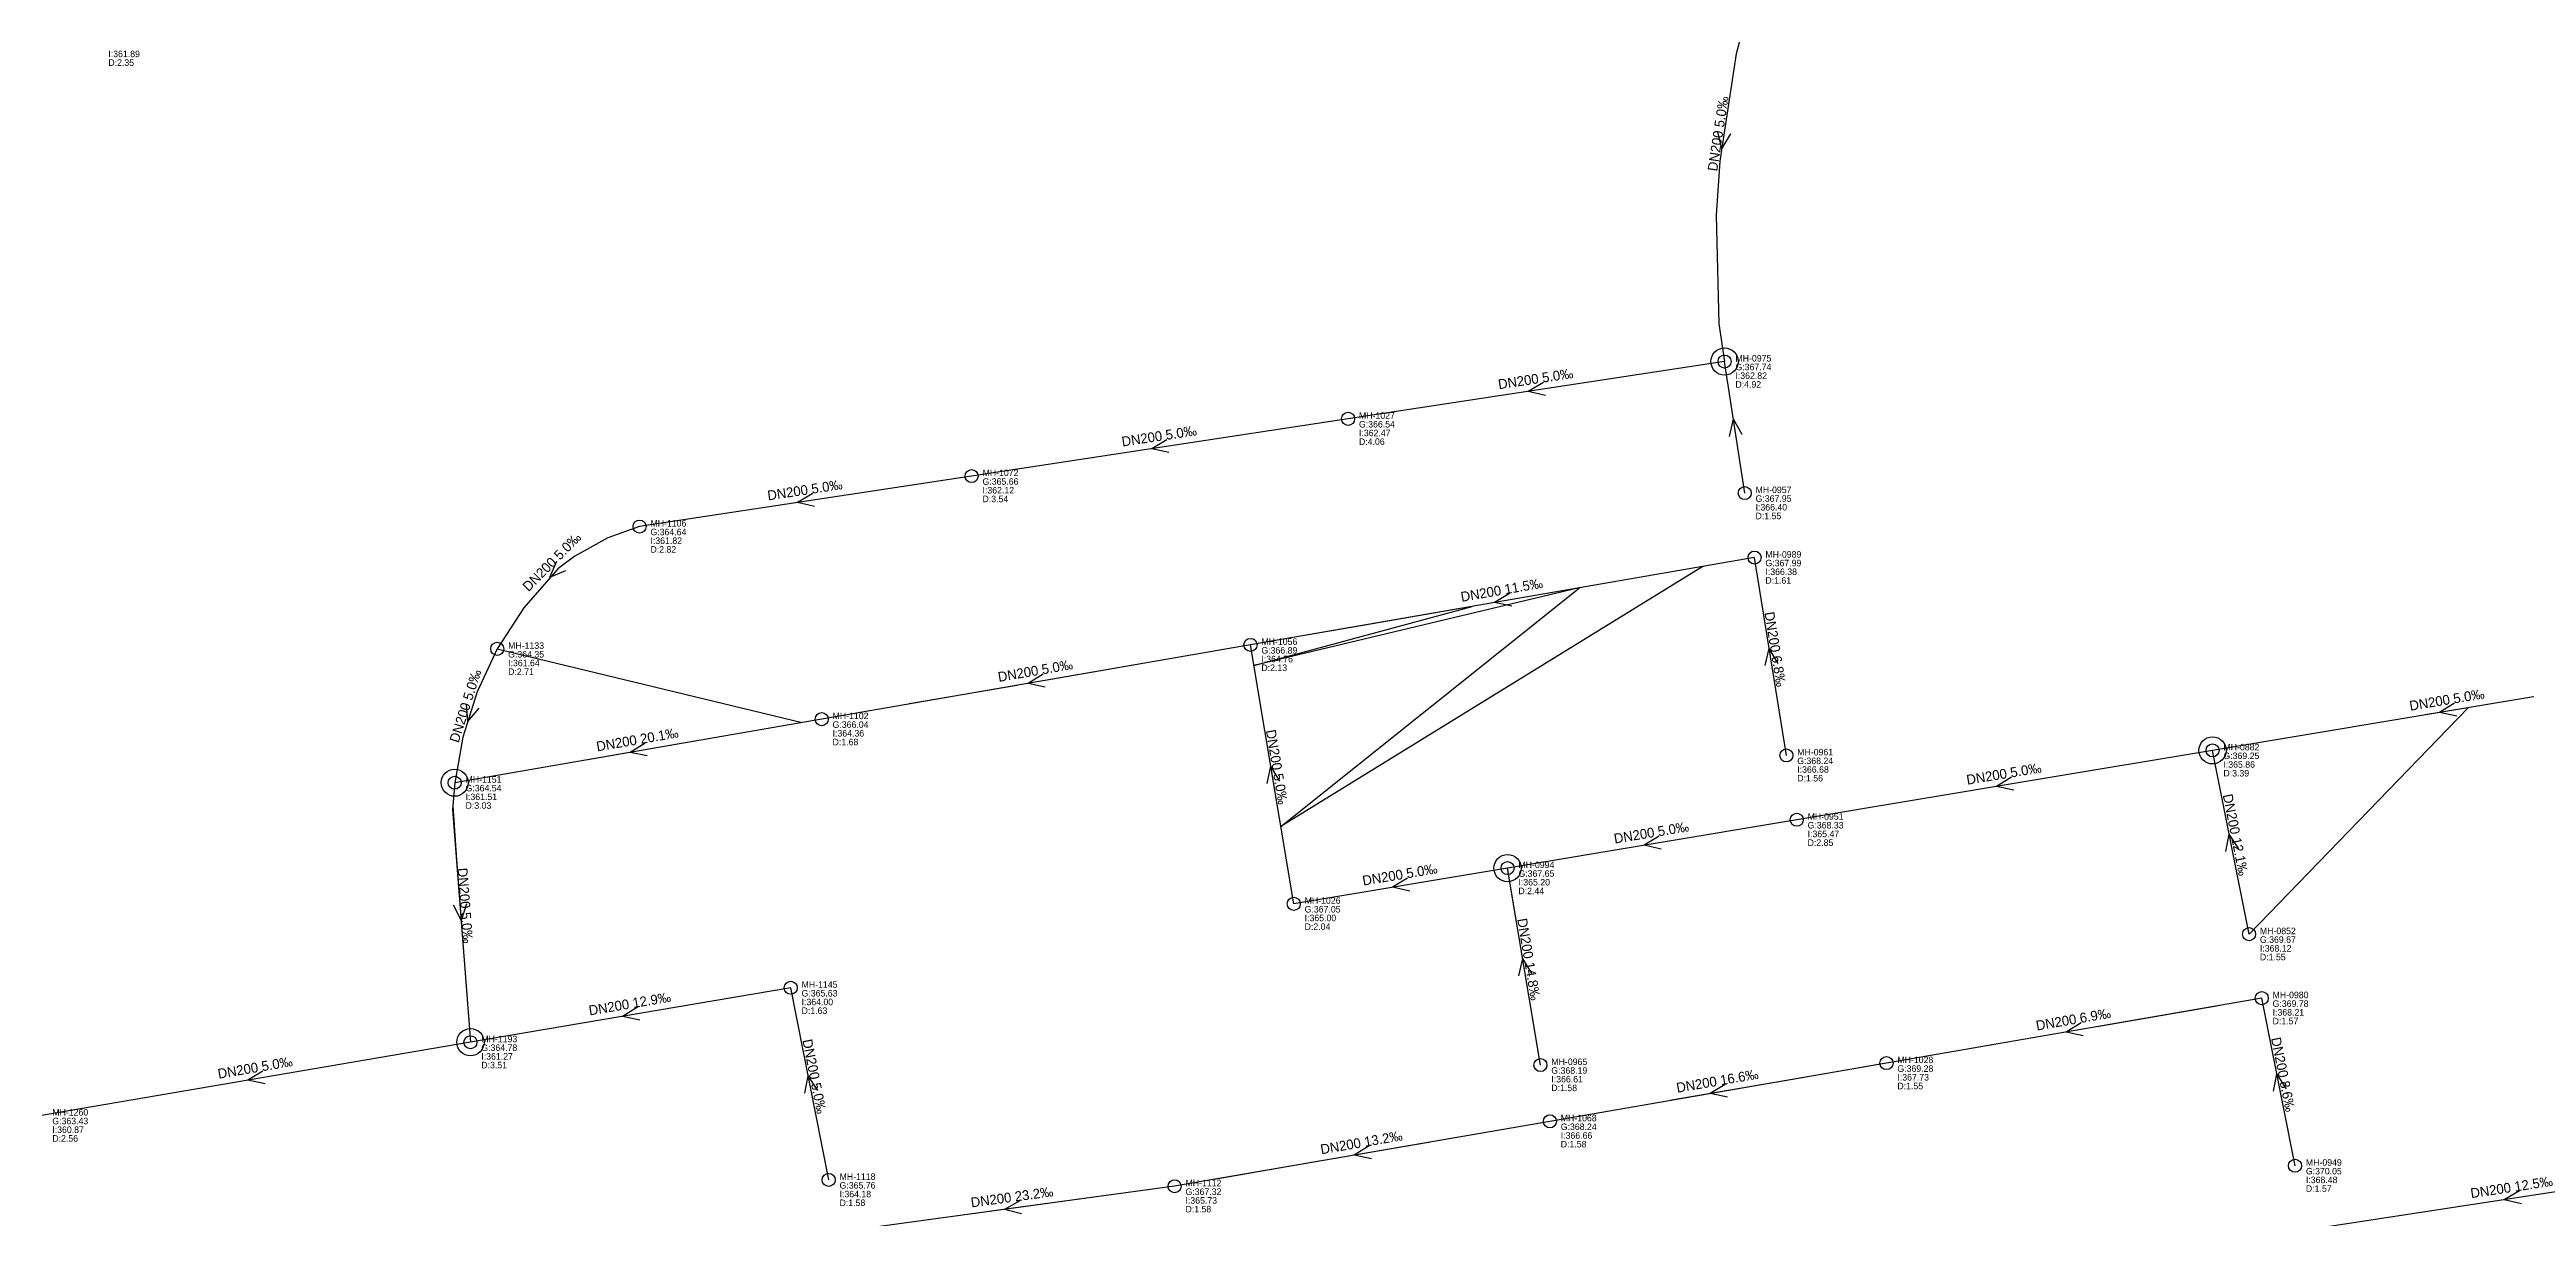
# Model space of a CAD drawing. Header units: metres. Extents: x 449901 to 451990, y 2566737 to 2570846.
# Drawn here: x 451277.5 to 451732.8, y 2568777.6 to 2568992.5 of the extents above; entities that cross this region are included whole.
import ezdxf
from ezdxf.enums import TextEntityAlignment as Align

# ---------------------------------------------------------------- set-up
doc = ezdxf.new("R2010")
doc.units = ezdxf.units.M
for name, color, linetype in [('SEW-DROP', 6, 'Continuous'), ('SEW-LABEL', 2, 'Continuous'), ('SEW-MH', 7, 'Continuous'), ('SEW-MH-LABEL', 8, 'Continuous'), ('SEW-PIPE-DN200', 3, 'Continuous'), ('SEW-RIDER', 8, 'Continuous')]:
    doc.layers.add(name, color=color, linetype=linetype)

msp = doc.modelspace()

# ---------------------------------------------------------------- linework, layer by layer
at = {"layer": 'SEW-DROP'}
for centre in [(451585.36, 2568935.13), (451675.06, 2568863.64), (451351.93, 2568857.7), (451545.47, 2568842), (451354.83, 2568809.98)]:
    msp.add_circle(centre, 2.5, dxfattribs=at)
at = {"layer": 'SEW-LABEL'}
for p, q in [((451584.09, 2568977.37), (451584.82, 2568974.22)), ((451586.46, 2568977.01), (451584.82, 2568974.22)), ((451552.06, 2568931.28), (451549.28, 2568929.64)), ((451552.43, 2568928.91), (451549.28, 2568929.64)), ((451482.86, 2568920.75), (451480.08, 2568919.11)), ((451586.25, 2568921.37), (451586.98, 2568924.52)), ((451588.62, 2568921.73), (451586.98, 2568924.52)), ((451483.22, 2568918.38), (451480.08, 2568919.11)), ((451417.74, 2568910.84), (451414.96, 2568909.21)), ((451418.1, 2568908.47), (451414.96, 2568909.21)), ((451370.63, 2568898.37), (451369.36, 2568895.4)), ((451372.33, 2568896.68), (451369.36, 2568895.4)), ((451545.82, 2568892.49), (451543.07, 2568890.8)), ((451546.23, 2568890.13), (451543.07, 2568890.8)), ((451592.85, 2568879.23), (451593.56, 2568882.38)), ((451595.22, 2568879.61), (451593.56, 2568882.38)), ((451460.08, 2568877.65), (451457.33, 2568875.95)), ((451460.49, 2568875.28), (451457.33, 2568875.95)), ((451354.06, 2568872.14), (451354.3, 2568868.92)), ((451356.35, 2568871.42), (451354.3, 2568868.92)), ((451719.56, 2568872.29), (451716.8, 2568870.61)), ((451719.96, 2568869.92), (451716.8, 2568870.61)), ((451386.93, 2568864.98), (451384.18, 2568863.28)), ((451387.34, 2568862.61), (451384.18, 2568863.28)), ((451501.26, 2568857.56), (451501.95, 2568860.71)), ((451503.63, 2568857.95), (451501.95, 2568860.71)), ((451638.13, 2568858.69), (451635.37, 2568857.01)), ((451638.52, 2568856.32), (451635.37, 2568857.01)), ((451573.33, 2568847.87), (451570.57, 2568846.19)), ((451677.53, 2568845.04), (451678.12, 2568848.22)), ((451679.88, 2568845.51), (451678.12, 2568848.22)), ((451573.73, 2568845.5), (451570.57, 2568846.19)), ((451527.1, 2568840.15), (451524.34, 2568838.47)), ((451351.68, 2568835.24), (451353.11, 2568832.34)), ((451354.08, 2568835.43), (451353.11, 2568832.34)), ((451527.5, 2568837.78), (451524.34, 2568838.47)), ((451547.56, 2568822.22), (451548.25, 2568825.37)), ((451549.93, 2568822.61), (451548.25, 2568825.37)), ((451385.54, 2568816.42), (451382.79, 2568814.73)), ((451385.94, 2568814.05), (451382.79, 2568814.73)), ((451650.89, 2568813.55), (451648.14, 2568811.85)), ((451651.3, 2568811.18), (451648.14, 2568811.85)), ((451316.68, 2568804.67), (451313.92, 2568802.99)), ((451317.08, 2568802.31), (451313.92, 2568802.99)), ((451416.3, 2568800.63), (451416.9, 2568803.8)), ((451418.66, 2568801.09), (451416.9, 2568803.8)), ((451585.46, 2568802.23), (451582.71, 2568800.53)), ((451686.28, 2568800.97), (451686.87, 2568804.15)), ((451688.63, 2568801.44), (451686.87, 2568804.15)), ((451585.87, 2568799.86), (451582.71, 2568800.53)), ((451520.04, 2568790.91), (451517.28, 2568789.21)), ((451520.44, 2568788.54), (451517.28, 2568789.21)), ((451455.82, 2568780.83), (451453.01, 2568779.23)), ((451731.47, 2568782.66), (451728.68, 2568781.02)), ((451731.83, 2568780.29), (451728.68, 2568781.02)), ((451456.14, 2568778.45), (451453.01, 2568779.23))]:
    msp.add_line(p, q, dxfattribs=at)
at = {"layer": 'SEW-MH'}
for centre in [(451585.36, 2568935.13), (451516.16, 2568924.6), (451446.96, 2568914.07), (451589.06, 2568910.94), (451385.92, 2568904.79), (451590.87, 2568899.08), (451498.22, 2568883.03), (451359.76, 2568882.31), (451419.4, 2568869.38), (451596.72, 2568862.72), (451675.06, 2568863.64), (451351.93, 2568857.7), (451598.63, 2568850.88), (451545.47, 2568842), (451506.17, 2568835.43), (451681.77, 2568829.85), (451413.7, 2568819.99), (451684.1, 2568818.08), (451354.83, 2568809.98), (451551.52, 2568805.79), (451615.13, 2568806.14), (451553.25, 2568795.44), (451420.68, 2568784.67), (451484.27, 2568783.5), (451690.22, 2568787.28)]:
    msp.add_circle(centre, 1.2, dxfattribs=at)
at = {"layer": 'SEW-PIPE-DN200'}
for points in [[(451593.84, 2569015.4), (451587.5, 2568991.73), (451584.48, 2568971.99), (451583.84, 2568962.02), (451584.31, 2568942.06), (451585.36, 2568935.13)], [(451585.36, 2568935.13), (451516.16, 2568924.6)], [(451589.06, 2568910.94), (451585.36, 2568935.13)], [(451516.16, 2568924.6), (451446.96, 2568914.07)], [(451446.96, 2568914.07), (451385.92, 2568904.79)], [(451385.92, 2568904.79), (451380.08, 2568902.71), (451374, 2568899.34), (451370.91, 2568897.03), (451364.66, 2568889.85), (451359.76, 2568882.31)], [(451590.87, 2568899.08), (451498.22, 2568883.03)], [(451596.72, 2568862.72), (451590.87, 2568899.08)], [(451359.76, 2568882.31), (451359.76, 2568882.31), (451356.04, 2568874.41), (451353.4, 2568866.1), (451351.93, 2568857.7)], [(451498.22, 2568883.03), (451419.4, 2568869.38)], [(451506.17, 2568835.43), (451498.22, 2568883.03)], [(451761.5, 2568878.08), (451675.06, 2568863.64)], [(451419.4, 2568869.38), (451351.93, 2568857.7)], [(451675.06, 2568863.64), (451643.39, 2568858.35), (451598.63, 2568850.88)], [(451681.77, 2568829.85), (451675.06, 2568863.64)], [(451351.93, 2568857.7), (451351.54, 2568852.75), (451354.83, 2568809.98)], [(451598.63, 2568850.88), (451545.47, 2568842)], [(451545.47, 2568842), (451506.17, 2568835.43)], [(451551.52, 2568805.79), (451545.47, 2568842)], [(451413.7, 2568819.99), (451354.83, 2568809.98)], [(451420.68, 2568784.67), (451413.7, 2568819.99)], [(451684.1, 2568818.08), (451615.13, 2568806.14)], [(451690.22, 2568787.28), (451684.1, 2568818.08)], [(451354.83, 2568809.98), (451275.97, 2568796.5)], [(451615.13, 2568806.14), (451553.25, 2568795.44)], [(451553.25, 2568795.44), (451484.27, 2568783.5)], [(451767.78, 2568786.99), (451692.55, 2568775.51)], [(451484.27, 2568783.5), (451424.71, 2568775.37)]]:
    msp.add_lwpolyline(points, dxfattribs=at)
at = {"layer": 'SEW-RIDER'}
for points in [[(451558.66, 2568893.5), (451498.86, 2568879.24), (451538.99, 2568890.09)], [(451581.35, 2568897.43), (451503.8, 2568849.63), (451558.69, 2568893.5)], [(451538.95, 2568890.09), (451519.25, 2568886.67), (451499.54, 2568883.26)], [(451359.76, 2568882.31), (451415.82, 2568868.76), (451415.79, 2568868.76)], [(451479.83, 2568879.85), (451474.94, 2568879), (451460.13, 2568876.44)], [(451455.24, 2568875.59), (451435.53, 2568872.18), (451435.49, 2568872.17)], [(451681.77, 2568829.85), (451722.06, 2568871.49), (451714.17, 2568870.17)], [(451396.12, 2568865.35), (451396.08, 2568865.34), (451376.38, 2568861.93)], [(451351.59, 2568853.42), (451352.25, 2568843.5), (451353.55, 2568826.64)], [(451675.81, 2568816.64), (451654.13, 2568812.89), (451654.1, 2568812.89)], [(451634.43, 2568809.48), (451634.39, 2568809.48)], [(451594.98, 2568802.66), (451575.31, 2568799.25), (451575.27, 2568799.25)], [(451614.72, 2568806.07), (451614.69, 2568806.07), (451595.02, 2568802.66)], [(451530.97, 2568791.58), (451530.93, 2568791.57), (451511.26, 2568788.17)], [(451511.23, 2568788.16), (451491.56, 2568784.76), (451491.52, 2568784.75)], [(451471.7, 2568781.78), (451451.9, 2568779.08), (451447.18, 2568778.44)]]:
    msp.add_lwpolyline(points, dxfattribs=at)

# ---------------------------------------------------------------- texts
at = {"layer": 'SEW-LABEL'}
for s, rotation, p in [('DN200 5.0‰', 81.3086, (451585.05, 2568976.9)), ('DN200 5.0‰', 8.6502, (451550.76, 2568931.07)), ('DN200 5.0‰', 8.6502, (451481.56, 2568920.54)), ('DN200 5.0‰', 8.6502, (451416.44, 2568910.63)), ('DN200 5.0‰', 45.1556, (451370.42, 2568897.66)), ('DN200 11.5‰', 9.8246, (451544.55, 2568892.25)), ('DN200 6.8‰', 279.1467, (451593.8, 2568882.1)), ('DN200 5.0‰', 9.8246, (451458.81, 2568877.41)), ('DN200 5.0‰', 72.3727, (451354.75, 2568871.55)), ('DN200 5.0‰', 9.4823, (451718.28, 2568872.06)), ('DN200 20.1‰', 9.8246, (451385.66, 2568864.74)), ('DN200 5.0‰', 279.4821, (451502.2, 2568860.43)), ('DN200 5.0‰', 9.4822, (451636.85, 2568858.46)), ('DN200 12.1‰', 281.2246, (451678.42, 2568847.95)), ('DN200 5.0‰', 9.4824, (451572.05, 2568847.64)), ('DN200 5.0‰', -85.6034, (451352.99, 2568835.04)), ('DN200 5.0‰', 9.4824, (451525.82, 2568839.92)), ('DN200 14.8‰', 279.4825, (451548.5, 2568825.09)), ('DN200 12.9‰', 9.647, (451384.26, 2568816.18)), ('DN200 6.9‰', 9.8169, (451649.62, 2568813.31)), ('DN200 5.0‰', 9.7033, (451315.4, 2568804.44)), ('DN200 5.0‰', 281.1845, (451417.19, 2568803.53)), ('DN200 8.6‰', 281.2248, (451687.16, 2568803.88)), ('DN200 16.6‰', 9.8169, (451584.19, 2568801.99)), ('DN200 13.2‰', 9.8169, (451518.76, 2568790.67)), ('DN200 12.5‰', 8.6793, (451730.16, 2568782.45)), ('DN200 23.2‰', 7.7707, (451454.49, 2568780.64))]:
    msp.add_text(s, height=1.8, rotation=rotation, dxfattribs=at).set_placement(p, align=Align.CENTER)
at = {"layer": 'SEW-MH-LABEL'}
for s, p in [('D:2.35', (451288.27, 2568989.49)), ('I:361.89', (451288.27, 2568991.09)), ('G:367.74', (451587.36, 2568933.53)), ('MH-0975', (451587.36, 2568935.13)), ('D:4.92', (451587.36, 2568930.33)), ('I:362.82', (451587.36, 2568931.93)), ('MH-1027', (451518.16, 2568924.6)), ('G:366.54', (451518.16, 2568923)), ('D:4.06', (451518.16, 2568919.8)), ('I:362.47', (451518.16, 2568921.4)), ('G:365.66', (451448.96, 2568912.47)), ('MH-1072', (451448.96, 2568914.07)), ('I:362.12', (451448.96, 2568910.87)), ('MH-0957', (451591.06, 2568910.94)), ('D:3.54', (451448.96, 2568909.27)), ('G:367.95', (451591.06, 2568909.34)), ('D:1.55', (451591.06, 2568906.14)), ('I:366.40', (451591.06, 2568907.74)), ('G:364.64', (451387.92, 2568903.19)), ('MH-1106', (451387.92, 2568904.79)), ('I:361.82', (451387.92, 2568901.59)), ('D:2.82', (451387.92, 2568899.99)), ('G:367.99', (451592.87, 2568897.48)), ('MH-0989', (451592.87, 2568899.08)), ('D:1.61', (451592.87, 2568894.28)), ('I:366.38', (451592.87, 2568895.88)), ('MH-1056', (451500.22, 2568883.03)), ('G:364.35', (451361.76, 2568880.71)), ('MH-1133', (451361.76, 2568882.31)), ('I:361.64', (451361.76, 2568879.11)), ('G:366.89', (451500.22, 2568881.43)), ('I:364.76', (451500.22, 2568879.83)), ('D:2.71', (451361.76, 2568877.51)), ('D:2.13', (451500.22, 2568878.23)), ('MH-1102', (451421.4, 2568869.38)), ('G:366.04', (451421.4, 2568867.78)), ('I:364.36', (451421.4, 2568866.18)), ('D:1.68', (451421.4, 2568864.58)), ('G:368.24', (451598.72, 2568861.12)), ('MH-0961', (451598.72, 2568862.72)), ('G:369.25', (451677.06, 2568862.04)), ('MH-0882', (451677.06, 2568863.64)), ('I:365.86', (451677.06, 2568860.44)), ('G:364.54', (451353.93, 2568856.1)), ('MH-1151', (451353.93, 2568857.7)), ('D:1.56', (451598.72, 2568857.92)), ('I:366.68', (451598.72, 2568859.52)), ('D:3.39', (451677.06, 2568858.84)), ('D:3.03', (451353.93, 2568852.9)), ('I:361.51', (451353.93, 2568854.5)), ('G:368.33', (451600.63, 2568849.28)), ('MH-0951', (451600.63, 2568850.88)), ('I:365.47', (451600.63, 2568847.68)), ('MH-0994', (451547.47, 2568842)), ('D:2.85', (451600.63, 2568846.08)), ('G:367.65', (451547.47, 2568840.4)), ('I:365.20', (451547.47, 2568838.8)), ('G:367.05', (451508.17, 2568833.83)), ('MH-1026', (451508.17, 2568835.43)), ('D:2.44', (451547.47, 2568837.2)), ('D:2.04', (451508.17, 2568830.63)), ('I:365.00', (451508.17, 2568832.23)), ('MH-0852', (451683.77, 2568829.85)), ('G:369.67', (451683.77, 2568828.25)), ('D:1.55', (451683.77, 2568825.05)), ('I:368.12', (451683.77, 2568826.65)), ('MH-1145', (451415.7, 2568819.99)), ('G:365.63', (451415.7, 2568818.39)), ('D:1.63', (451415.7, 2568815.19)), ('I:364.00', (451415.7, 2568816.79)), ('G:369.78', (451686.1, 2568816.48)), ('MH-0980', (451686.1, 2568818.08)), ('I:368.21', (451686.1, 2568814.88)), ('D:1.57', (451686.1, 2568813.28)), ('G:364.78', (451356.83, 2568808.38)), ('MH-1193', (451356.83, 2568809.98)), ('I:361.27', (451356.83, 2568806.78)), ('MH-0965', (451553.52, 2568805.79)), ('MH-1028', (451617.13, 2568806.14)), ('D:3.51', (451356.83, 2568805.18)), ('G:368.19', (451553.52, 2568804.19)), ('D:1.58', (451553.52, 2568800.99)), ('I:366.61', (451553.52, 2568802.59)), ('G:369.28', (451617.13, 2568804.54)), ('D:1.55', (451617.13, 2568801.34)), ('I:367.73', (451617.13, 2568802.94)), ('MH-1260', (451277.97, 2568796.5)), ('G:363.43', (451277.97, 2568794.9)), ('I:360.87', (451277.97, 2568793.3)), ('G:368.24', (451555.25, 2568793.84)), ('MH-1068', (451555.25, 2568795.44)), ('I:366.66', (451555.25, 2568792.24)), ('D:2.56', (451277.97, 2568791.7)), ('D:1.58', (451555.25, 2568790.64)), ('G:365.76', (451422.68, 2568783.07)), ('MH-1118', (451422.68, 2568784.67)), ('MH-1112', (451486.27, 2568783.5)), ('G:370.05', (451692.22, 2568785.68)), ('MH-0949', (451692.22, 2568787.28)), ('I:368.48', (451692.22, 2568784.08)), ('D:1.58', (451422.68, 2568779.87)), ('I:364.18', (451422.68, 2568781.47)), ('G:367.32', (451486.27, 2568781.9)), ('D:1.58', (451486.27, 2568778.7)), ('I:365.73', (451486.27, 2568780.3)), ('D:1.57', (451692.22, 2568782.48))]:
    msp.add_text(s, height=1.2, dxfattribs=at).set_placement(p)

doc.saveas('drawing.dxf')
